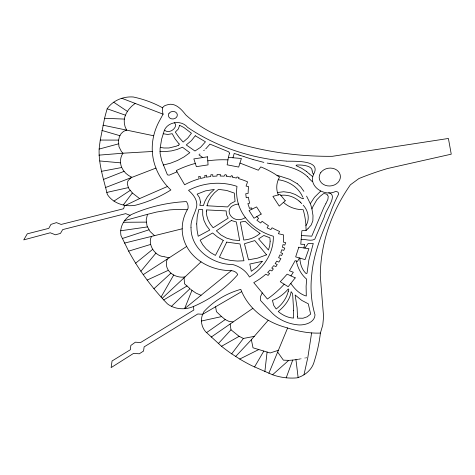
<?xml version="1.0" encoding="UTF-8"?>
<svg xmlns="http://www.w3.org/2000/svg" width="475" height="475" viewBox="0 0 475 475"><rect width="100%" height="100%" fill="white"/><g stroke="black" fill="none" stroke-linecap="round" stroke-linejoin="round"><path stroke-width="0.71" d="M229.395 153.585L228.392 157.273M162.646 107.849A100.023 84.075 -6.6 0 0 133.243 96.989A26.363 22.159 -6.6 0 0 107.178 108.787A300.248 252.379 -6.6 0 0 104.571 118.299L100.267 140.06A300.248 252.379 -6.6 0 0 99.138 149.073C98.533 164.433 103.782 179.562 107.326 194.4A26.82 22.545 -6.6 0 0 123.251 204.992L125.453 205.396A26.82 22.545 -6.6 0 0 135.25 205.283A111.239 93.504 -6.6 0 0 170.881 189.97A76.422 64.238 -6.6 0 1 167.509 186.562L166.155 185.036A76.422 64.238 -6.6 0 1 156.406 169.296L155.034 165.632A76.422 64.238 -6.6 0 1 152.416 152.992L152.285 150.955A76.362 64.19 -6.6 0 1 153.461 136.847L153.936 134.799A76.303 64.137 -6.6 0 1 158.899 121.867L163.073 114.172L162.426 111.049L162.646 107.849A5.148 4.328 -6.6 0 1 166.505 105.094C174.669 101.733 181.355 109.096 185.767 114.891C194.774 123.084 205.176 129.8 216.285 134.757L235.778 142.666L243.829 145.16C272.656 152.932 302.557 156.59 332.399 156.305L448.406 138.463L451.25 154.179L387.535 168.524A264.581 222.395 -6.6 0 0 358.91 178.564L350.384 184.817A209.036 175.708 -6.6 0 0 320.293 275.957L323.582 316.671L322.786 324.953L320.405 333.07A203.235 170.828 -6.6 0 1 315.192 358.328L313.749 363.043A25.074 21.078 -6.6 0 1 304.701 374.336L303.762 374.929A25.074 21.078 -6.6 0 1 298.128 377.53L297.029 377.868A50.777 42.685 -6.6 0 1 272.585 374.769L252.029 365.803A177.323 149.049 -6.6 0 1 239.744 359.041L231.681 353.839A177.323 149.049 -6.6 0 1 221.54 346.287L205.509 331.609A23.625 19.861 -6.6 0 1 201.459 321.278L201.465 319.823A23.625 19.861 -6.6 0 1 202.225 315.489L203.817 311.802A73.322 61.631 -6.6 0 1 240.777 289.352L241.698 291.62A73.684 61.934 -6.6 0 0 251.584 306.951L253.086 308.566A73.684 61.934 -6.6 0 0 267.122 319.598L268.47 320.376A73.714 61.964 -6.6 0 0 285.748 327.423C296.911 331.093 308.596 333.545 320.405 333.07M286.069 161.096L277.548 160.354A195.249 164.118 -6.6 0 1 187.554 127.318A12.973 10.907 -6.6 0 0 174.521 122.758L173.773 122.9A12.973 10.907 -6.6 0 0 164.439 130.061L161.595 139.252L160.075 148.711L160.128 153.609L161.702 160.639L167.432 174.848L169.153 175.186L177.027 171.837M264.866 371.587L267.092 352.04M163.073 114.172L135.149 103.402L131.581 106.323L128.642 109.594L126.184 113.489L124.812 116.987L124.224 120.258L124.343 123.565L125.145 126.825L126.653 130.126L123.595 131.338L121.143 133.6L119.367 136.859L118.489 140.743L118.976 146.668L121.428 151.602L122.983 153.205L152.315 151.472M303.988 374.787L307.836 357.449L311.618 332.88M287.375 161.191C295.07 161.369 320.987 160.063 313.969 173.529C307.23 185.98 324.366 196.988 335.32 191.562A2.802 2.351 -6.6 0 1 338.592 194.156C335.546 200.302 332.595 206.494 330.434 213.032C322.228 232.893 313.619 253.062 311.754 274.716C310.205 288.165 311.161 301.88 315.014 314.83C314.688 322.43 305.52 325.12 299.149 324.953C288.562 324.211 277.964 319.693 270.851 311.665L260.514 300.432L260.555 296.501L262.253 292.849M232.976 157.771L234.199 153.425L238.688 154.886M303.881 247.956L304.683 244.346L300.782 244.251L301.874 230.719L306.084 230.458L307.954 228.683M124.64 205.265L123.637 208.739L61.132 224.438L56.442 222.615L50.938 224.408L48.782 228.362L27.283 233.825L23.75 239.881L50.243 232.78L55.421 234.798L60.468 233.409L62.682 229.603L125.679 213.643L130.067 215.353L131.011 214.712A130.192 109.434 -6.6 0 1 186.402 201.59A12.718 10.693 -6.6 0 1 187.999 208.543L187.31 209.73A51.68 43.439 -6.6 0 0 182.281 226.124L182.198 230.06A51.716 43.468 -6.6 0 0 186.598 246.305L186.675 246.448A51.591 43.368 -6.6 0 0 199.726 260.947L202.101 262.533A51.716 43.468 -6.6 0 0 231.272 270.679A7.683 6.454 -6.6 0 1 237.732 274.639A119.183 100.183 -6.6 0 1 193.42 306.506A23.174 19.481 -6.6 0 1 167.39 303.816C155.438 291.418 144.738 277.804 135.636 263.18A305.556 256.838 -6.6 0 1 128.642 251.132L121 235.624A25.128 21.12 -6.6 0 1 123.518 222.282L124.688 220.56A25.092 21.09 -6.6 0 1 130.067 215.353M167.313 259.017C162.842 270.251 174.824 278.783 184.971 276.907M286.211 377.803L292.719 360.098L297.932 359.355M190.6 289.198L191.959 290.35L184.591 308.685L231.272 270.679M268.874 373.267L287.642 327.904M308.02 228.623L311.173 225.061L312.853 220.81L313.001 215.632L311.933 208.911L312.912 206.619L316.878 199.72L320.245 196.211L323.285 193.812A2.832 2.381 -6.6 0 1 324.027 193.539L326.272 194.002A4.904 4.127 -6.6 0 1 326.628 194.227L327.394 194.916M187.31 209.73L178.107 209.368L169.967 209.867L156.738 212.016L147.47 214.332L146.193 219.907L147.036 225.981L150.047 231.456L154.494 235.665M311.933 208.911L310.389 203.514L314.474 197.315L320.75 191.063M151.596 236.384C147.298 243.152 154.12 256.037 163.97 256.678M299.41 257.967L297.457 261.464L295.177 260.621L289.435 270.78L293.33 272.246L290.932 275.892M325.939 203.454L327.922 199.31L328.213 196.478A4.566 3.842 -6.6 0 0 328.1 196.074L327.489 195.023M325.886 203.549L323.825 207.51L311.76 236.176L301.488 235.517M161.09 297.035L173.725 274.989M305.959 225.613C310.092 219.331 308.275 210.514 303.157 205.158M254.517 367.009L263.821 351.061M123.251 204.992L132.353 192.981L128.654 188.278L127.288 183.95L127.496 182.085L128.274 180.399L131.741 177.199L128.553 175.477L125.744 173.238L123.429 170.519L121.742 167.515L101.686 171.303M231.681 353.839L243.39 338.461L254.262 336.365M140.891 271.261L155.913 253.133M268.209 320.275L251.364 339.708L235.665 356.493M218.328 343.615L230.987 329.804L230.155 323.986M243.39 338.461L239.174 336.312L221.54 346.287M171.463 306.327L190 288.669M206.292 148.265L209.754 144.376A1.657 1.395 -6.6 0 0 209.873 144.091L228.683 151.822A3.224 2.707 -6.6 0 1 228.962 152.107M205.984 148.556L205.681 148.847M162.218 298.294L201.05 261.862M204.351 150.082L203.716 150.658M153.953 288.717L170.947 273.173M272.585 374.769L288.693 360.365L292.719 360.098M199.981 153.959L199.536 154.339M304.908 248.098L308.162 243.515L313.268 243.479L308.815 260.211L307.04 273.25L306.167 273.671C301.963 269.735 300.046 263.767 299.844 258.091M198.954 154.832L202.76 157.546M135.636 263.18L152.701 249.357M206.471 332.69L225.215 319.568L229.027 321.403L233.118 321.937L252.878 308.346M211.179 337.108L233.118 321.937M113.964 201.091L130.108 190.463M167.438 186.479L139.614 198.598L125.453 205.396M143.236 274.645L186.675 246.448M245.397 217.562C231.883 226.177 220.424 206.12 238.414 204.018M178.541 145.172L176.635 146.027M163.732 299.939L187.037 285.962M241.698 291.62L202.641 314.29L197.784 313.969L144.133 346.881L143.551 351.043L139.3 353.786L133.546 353.406L111.138 367.603L112.064 360.976L130.37 349.725L130.839 345.444L135.363 342.196L140.57 342.54L193.859 310.009L193.42 306.506M239.744 359.041L258.786 349.547M147.179 280.066L167.996 270.477M103.449 179.461L124.046 171.35M105.444 187.572L155.931 168.102M176.237 146.187L169.041 147.968M122.312 238.509L148.907 229.823M278.38 350.295L270.132 352.955L253.021 347.813L251.364 339.708M128.642 251.132L150.658 244.423M124.688 220.56L147.47 214.332M99.138 149.073L118.477 143.872M239.958 163.062L258.376 170.24L260.775 166.891A90.292 75.899 -6.6 0 1 274.817 173.993L279.478 177.116L278.089 180.084A27.675 23.263 -6.6 0 0 277.299 191.942L277.453 192.553L283.581 191.734L290.142 192.624L295.397 194.542L301.168 198.057L303.074 198.764M124.503 243.099L182.18 228.802M106.774 192.434L128.309 187.619M201.459 321.011L221.611 316.588L225.215 319.568M306.031 357.817L306.512 357.723M305.205 357.984L304.908 358.043M163.24 165.057L170.483 163.204L177.507 160.467L184.039 156.922L189.834 152.718L182.459 147.202L177.145 149.453L171.487 150.907L165.656 151.531L159.927 151.305M300.645 358.863L301.031 358.791M298.597 359.237L299.873 359.005M312.663 181.266L312.283 181.325A2.915 2.452 -6.6 0 1 311.547 181.005L309.943 179.336M120.721 230.773L147.387 226.931M280.796 195.326C287.345 194.471 294.067 196.757 299.048 201.014M98.937 155.141L122.983 153.205C120.151 157.178 119.7 162.919 121.725 167.479M168.572 147.992L163.946 147.992L160.271 147.398M288.693 360.365L283.385 360.157L277.643 352.076M123.518 222.282L146.252 222.116M100.267 140.06L118.566 140.101M104.571 118.293L124.355 119.077M301.168 239.465C305.425 238.931 310.887 241.638 314.777 239.174L324.271 217.039C325.393 210.081 338.693 194.922 328.67 192.749M286.853 161.156L286.33 161.114M99.821 160.966L120.543 162.842M312.74 176.623L309.302 173.945M270.079 163.566C283.017 165.282 297.303 167.194 307.295 176.48M269.99 163.554L267.211 163.073M102.974 125.18L153.71 135.773M164.267 256.743L169.159 257.818M263.868 162.391L253.092 159.541M278.231 179.74C288.586 181.046 298.502 187.257 302.694 197.036M101.893 130.429L119.866 135.69M239.994 155.325L243.978 156.613M253.015 159.517L245.053 156.982M239.952 155.313L238.765 154.915M244.506 156.797L244.12 156.667M277.056 175.233L289.851 179.372L297.255 183.688M107.178 108.787L125.418 115.188M201.032 295.302L196.015 293.111L191.959 290.35M163.139 133.707L167.675 134.478L172.211 133.689L175.055 138.831L179.039 143.925M121.826 98.289L135.149 103.402M296.085 165.662L301.548 168.209L306.613 171.517M164.605 130.257C170.056 134.805 178.867 126.207 174.361 122.788M139.602 198.592L132.353 192.981M230.987 329.804L237.821 335.303M113.703 102.214L127.401 111.388M239.174 336.312L238.112 335.528M306.678 171.564L309.195 173.826M297.291 183.718L300.782 187.013L303.899 191.342M299.084 201.05L300.141 201.97M189.804 288.491L184.502 283.771L184.086 277.733M307.355 176.534L309.742 179.087M256.749 216.63L258.62 218.357L256.886 220.252L260.65 222.983L262.129 221.273A79.871 67.135 -6.6 0 0 268.428 225.667L267.128 227.869L270.91 229.591L272.056 227.792A79.871 67.135 -6.6 0 0 279.579 231.438L278.392 233.694L283.599 234.923A61.993 52.108 -6.6 0 1 283.343 242.084L285.736 242.713L284.751 245.112L282.975 244.607L282.435 247.237L284.804 248.146L283.783 250.378L281.758 249.773L280.772 252.748L282.69 253.496L281.616 255.485L279.923 254.879L278.617 257.705L280.909 258.62L278.873 262.117L276.747 261.108L275.132 263.637L277.222 264.45L275.945 266.647L273.701 265.65L271.753 268.102L273.351 268.909L271.854 270.94L270.055 270.026L267.686 272.46L269.622 273.499L268.132 275.411L265.828 274.176A61.993 52.108 -6.6 0 1 253.751 282.625L267.383 299.018A102.612 86.254 -6.6 0 0 284.187 284.198M300.206 202.035L300.699 202.498M300.734 202.534L301.144 202.938M221.611 316.588L216.428 311.659L215.614 306.761M301.477 203.276L301.773 203.591M290.819 283.379C294.518 288.883 299.767 294.31 306.304 296.026L306.114 286.277L306.654 279.175C301.132 274.556 297.795 268.019 296.329 261.048M229.11 152.309L229.401 153.437M303.133 197.927L303.466 198.508M306.577 196.11L310.312 203.68M251.999 209.119L251.382 207.789L249.518 208.43L247.879 203.627L249.678 203.134A52.885 44.454 -6.6 0 1 248.639 198.556L248.449 197.202L246.222 197.743L245.747 193.752L248.164 193.349A52.885 44.454 -6.6 0 1 248.621 186.651L246.068 186.087L247.57 181.842A62.314 52.381 -6.6 0 0 238.539 178.6L239.02 177.496L237.055 176.949L236.419 178.048L232.174 177.145L232.762 176.178L231.361 175.631L230.63 176.884L226.189 176.332L226.824 175.239L225.079 174.562L224.141 176.166L220.115 176.017L220.531 174.562L217.111 174.497L216.992 176.053L212.693 176.32L212.812 174.752L210.894 174.717L210.757 176.522L206.405 177.169L206.512 175.216L204.695 175.542L205.081 177.418L200.521 178.469L200.218 176.397L198.574 176.623L199.203 178.826A62.314 52.381 -6.6 0 0 184.638 184.769L176.278 170.567A90.292 75.899 -6.6 0 1 195.314 163.412M278.285 194.946L277.453 192.553M312.158 170.923C312.402 165.353 301.002 164.807 296.97 165.027A2.779 2.333 -6.6 0 0 296.192 165.264M312.176 171.095L312.77 173.238A3.105 2.607 -6.6 0 0 313.571 174.052M295.949 359.682L298.128 377.53M306.084 230.458L305.888 224.728A102.612 86.254 -6.6 0 0 303.181 209.713A27.675 23.263 -6.6 0 1 283.486 202.344M179.158 143.889A1.366 1.146 -6.6 0 1 179.217 144.305M179.045 144.798A1.366 1.146 -6.6 0 1 178.576 145.219M207.795 160.847A90.292 75.899 -6.6 0 1 227.964 159.873M191.009 227.703C190.802 249.345 212.592 264.599 232.803 264.545A29.593 24.878 -6.6 0 1 249.44 277.044A56.501 47.494 -6.6 0 0 273.333 236.241A58.045 48.788 -6.6 0 1 246.299 218.732L245.064 217.134A58.045 48.788 -6.6 0 1 238.492 204.292L237.957 202.421A58.045 48.788 -6.6 0 1 236.989 186.366A53.586 45.042 -6.6 0 0 188.522 190.344C193.165 194.388 197.743 199.939 196.674 206.566C195.047 213.661 190.368 220.056 191.009 227.703M196.697 223.957L197.054 230.084L198.182 236.247L209.802 230.031L206.376 225.524L203.965 220.453L202.736 215.145L202.677 209.606L198.793 209.511L197.244 216.63L196.697 223.957M206.34 211.138L206.768 215.614L208.068 219.943L210.247 224.081L213.162 227.763L228.19 218.173L226.433 214.742L226.171 210.912L206.376 209.897L206.34 211.138M270.156 241.223L269.735 245.623L268.452 250.022L258.596 238.889L263.863 235.469L269.901 237.803L270.156 241.223M200.462 202.023L199.892 205.485L203.371 205.663L204.992 201.103L207.367 196.864L210.473 192.957L214.314 189.412L205.42 190.885L197.125 194.121L199.607 197.802L200.462 202.023M293.657 310.703L293.598 318.078C287.88 317.846 282.536 315.168 278.231 311.505C284.412 306.446 289.964 299.826 291.127 291.674L292.612 293.71L293.657 310.703M297.51 316.445L297.433 318.143L302.979 318.238L307.242 316.772L310.644 314.117L308.287 303.798L301.726 300.384L295.135 294.993L297.095 307.859L297.51 316.445M179.663 125.311L178.262 129.075L175.311 132.103L178.986 137.358L183.16 142.072L187.827 138.005L191.437 133.238L183.783 127.442L179.663 125.311M228.374 157.385L227.145 164.831L238.693 167.069L241.407 158.484L228.374 157.385M206.975 205.764L227.62 206.934L230.737 203.561L235.066 201.358L234.323 193.105L226.729 190.463L218.559 189.365L214.468 192.779L211.12 196.721L208.567 201.145L206.975 205.764M288.224 291.442C286.484 298.508 281.954 304.653 276.183 308.999L273.719 305.395L272.442 300.36C278.665 298.068 284.044 293.942 288.313 288.919L288.842 289.53L288.224 291.442M298.805 247.22L295.67 256.88L305.051 259.605L308.928 248.68L298.805 247.22M226.717 242.102L219.373 257.272L225.114 259.267L231.295 260.555L237.542 261.054L243.966 260.775L239.988 243.936L226.717 242.102M223.25 240.409L215.412 255.408L210.484 252.528L206.162 248.9L202.712 244.762L200.147 240.166L212.604 232.993L217.58 237.049L223.25 240.409M169.005 113.406L168.649 114.113A4.477 3.764 -6.6 0 0 173.232 118.952A4.477 3.764 -6.6 0 0 176.807 113.282A4.477 3.764 -6.6 0 0 169.349 112.997L169.005 113.406M320.785 172.556L320.067 173.791A10.634 8.936 -6.6 0 0 329.84 185.992A10.634 8.936 -6.6 0 0 339.494 173.072A10.634 8.936 -6.6 0 0 321.949 171.273L320.785 172.556M195.273 135.773L191.348 140.695L186.259 144.94L194.976 151.014L200.509 147.363L205.461 141.817L195.273 135.773M262.248 261.345L257.118 267.116L251.293 271.29L249.808 264.035L262.248 261.345M295.236 277.869L288.159 286.704L280.274 281.728L287.155 274.152L295.236 277.869M260.015 233.391C255.562 237.369 249.708 239.62 243.782 240.012L240.356 222.122L245.148 221.279L252.166 227.697L260.015 233.391M285.249 200.771L279.264 206.102L272.911 196.377L280.096 194.465L285.249 200.771M231.331 220.501L216.368 230.803L220.917 234.953L226.522 238.07L232.887 239.964L239.661 240.546L236.36 221.985L231.331 220.501M261.197 214.041L253.994 218.239L249.037 210.55L256.595 206.898L261.197 214.041M266.517 254.838L257.777 258.103L248.514 259.849L244.447 243.734L254.808 240.576L266.517 254.838M207.533 156.809L193.848 158.923L196.371 166.654L208.056 164.89L207.533 156.809"/></g></svg>
